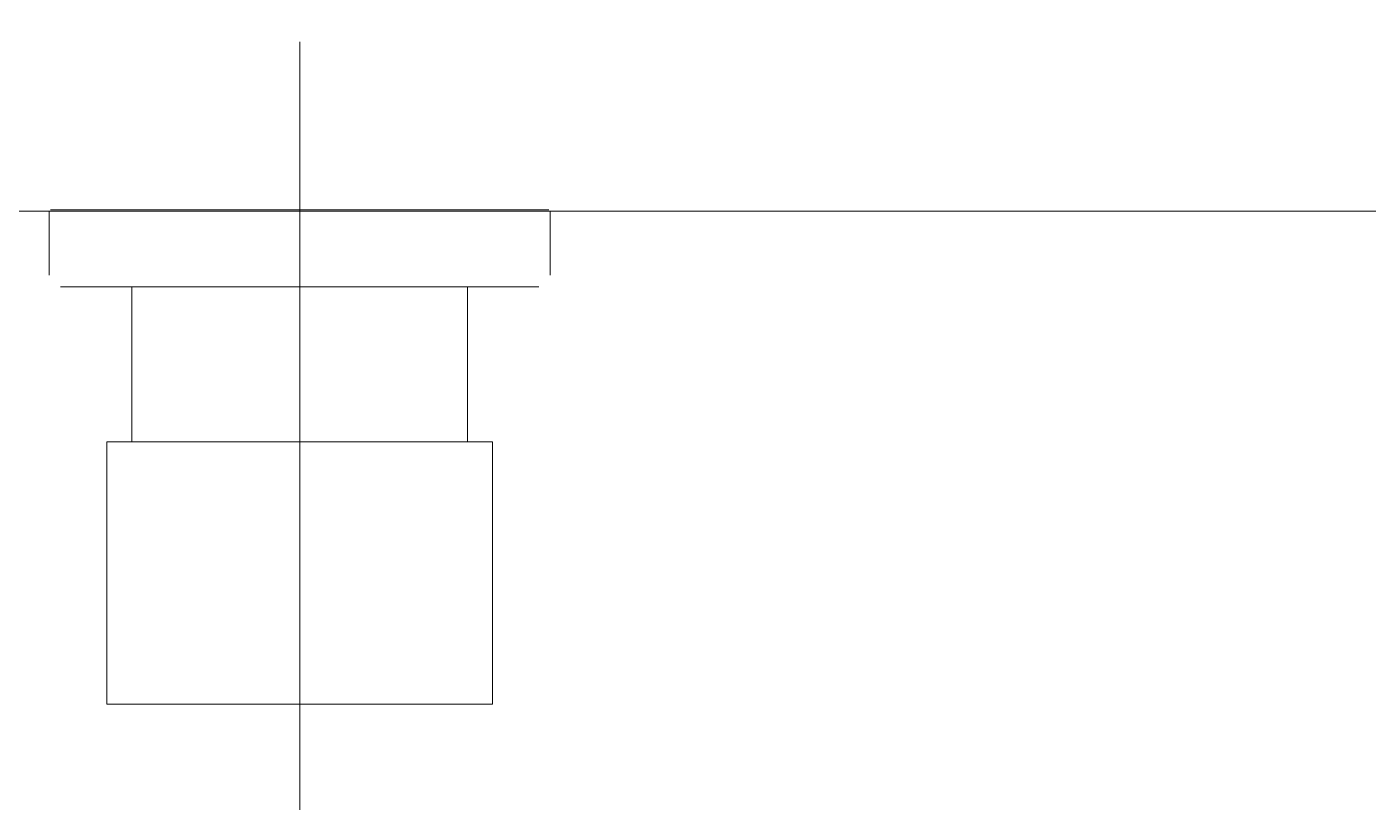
# Model space of a CAD drawing. Header units: millimetres. Extents: x 863 to 22635, y -482 to 12118.
# Drawn here: x 15917.78 to 15935.18, y 4193 to 4203.05 of the extents above; entities that cross this region are included whole.
import ezdxf

# ---------------------------------------------------------------- set-up
doc = ezdxf.new("R2010")
doc.units = ezdxf.units.MM
doc.layers.add('SANITARY', color=144, linetype='Continuous', lineweight=20)

# ---------------------------------------------------------------- blocks, each defined once
blk = doc.blocks.new('210811_aramusluk')
at = {"layer": 'SANITARY', "color": 0}
blk.add_line((5116.499377540364, -679.824202279131, 1.683536643426464e-09), (5116.499377540364, -690.6410213572744, 1.683536643426464e-09), dxfattribs=at)
at = {"layer": 'SANITARY', "color": 0, "lineweight": 5}
blk.add_line((5113.269248406636, -681.9993775406328, 1.683536643426464e-09), (5119.729219682798, -681.9993775406328, 1.683536643426464e-09), dxfattribs=at)
for points in [[(5113.249203269166, -682.8493775406314, 1.683536643426464e-09), (5113.249203269166, -682.8493775406314, 1.683536643426464e-09), (5113.249203269166, -682.0193406099788, 1.683536643426464e-09), (5113.249203269166, -682.0193406099788, 1.683536643426464e-09)], [(5119.749244303239, -682.8493775406314, 1.683536643426464e-09), (5119.749244303239, -682.8493775406314, 1.683536643426464e-09), (5119.749244303239, -682.0193406099788, 1.683536643426464e-09), (5119.749244303239, -682.0193406099788, 1.683536643426464e-09)], [(5119.599264820259, -682.9993365065748, 1.683536643426464e-09), (5119.599264820259, -682.9993365065748, 1.683536643426464e-09), (5113.399244303233, -682.9993365065748, 1.683536643426464e-09), (5113.399244303233, -682.9993365065748, 1.683536643426464e-09)], [(5114.324254561747, -682.9993365065748, 1.683536643426464e-09), (5114.324254561747, -682.9993365065748, 1.683536643426464e-09), (5114.324254561747, -685.0093898508494, 1.683536643426464e-09), (5114.324254561747, -685.0093898508494, 1.683536643426464e-09)], [(5118.674254561745, -682.9993365065748, 1.683536643426464e-09), (5118.674254561745, -682.9993365065748, 1.683536643426464e-09), (5118.674254561745, -685.0093898508494, 1.683536643426464e-09), (5118.674254561745, -685.0093898508494, 1.683536643426464e-09)], [(5118.999244303224, -685.0093898508494, 1.683536643426464e-09), (5118.999244303224, -685.0093898508494, 1.683536643426464e-09), (5113.999203269181, -685.0093898508494, 1.683536643426464e-09), (5113.999203269181, -685.0093898508494, 1.683536643426464e-09)], [(5113.999203269181, -685.0093898508494, 1.683536643426464e-09), (5113.999203269181, -685.0093898508494, 1.683536643426464e-09), (5113.999203269181, -688.4093488167928, 1.683536643426464e-09), (5113.999203269181, -688.4093488167928, 1.683536643426464e-09)], [(5118.999244303224, -685.0093898508494, 1.683536643426464e-09), (5118.999244303224, -685.0093898508494, 1.683536643426464e-09), (5118.999244303224, -685.8091380432088, 1.683536643426464e-09), (5118.999244303224, -688.4093488167928, 1.683536643426464e-09)], [(5118.999244303224, -688.4093488167928, 1.683536643426464e-09), (5117.376317210154, -688.4093488167928, 1.683536643426464e-09), (5113.999203269181, -688.4093488167928, 1.683536643426464e-09), (5113.999203269181, -688.4093488167928, 1.683536643426464e-09)]]:
    blk.add_open_spline(points, degree=3, dxfattribs=at)

msp = doc.modelspace()

# ---------------------------------------------------------------- linework, layer by layer
at = {"layer": 'SANITARY'}
msp.add_lwpolyline([(15937.53576973754, 4215.663270094189), (15837.53576973946, 4215.663270106667), (15837.53576973563, 4200.663270106667), (15937.53576973371, 4200.663270094189)], close=True, dxfattribs=at)

# ---------------------------------------------------------------- block references
at = {"layer": 'SANITARY', "extrusion": (0, 0, -1), "xscale": -1, "zscale": -1, "rotation": 1.464228738257134e-08}
msp.add_blockref('210811_aramusluk', (-10804.82071884426, 4882.682184755931, 1.683536643426464e-09), dxfattribs=at)

doc.saveas('drawing.dxf')
